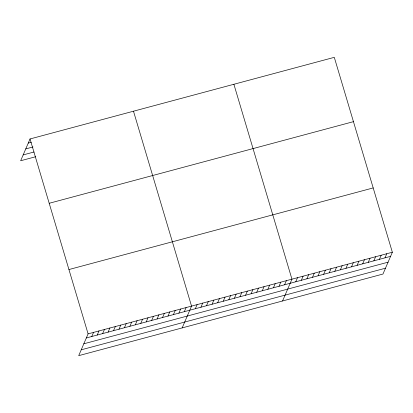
<?xml version="1.0" encoding="UTF-8"?>
<svg xmlns="http://www.w3.org/2000/svg" width="413" height="413" viewBox="0 0 413 413"><rect width="100%" height="100%" fill="white"/><g stroke="black" fill="none" stroke-linecap="round" stroke-linejoin="round"><path stroke-width="0.62" d="M30.035 138.959L88.093 333.859L78.707 355.66L382.965 274.041L392.35 252.24L334.293 57.34L30.035 138.959L20.65 160.76L35.776 156.703M91.774 336.502L93.539 332.398M97.215 335.041L98.986 330.942M102.661 333.58L104.427 329.481M108.108 332.119L109.873 328.02M113.549 330.658L115.32 326.559M118.996 329.197L120.761 325.098M124.442 327.736L126.208 323.637M129.883 326.275L131.649 322.176M135.33 324.819L137.095 320.715M140.776 323.358L142.542 319.254M146.217 321.897L147.983 317.793M151.664 320.436L153.429 316.332M157.105 318.975L158.876 314.871M162.552 317.514L164.317 313.415M167.998 316.053L169.764 311.954M173.439 314.592L175.21 310.493M178.886 313.131L180.651 309.032M184.332 311.67L186.098 307.571M182.154 327.907L191.539 306.11L133.487 111.211M195.354 308.712L197.12 304.613M200.93 307.22L202.695 303.116M206.51 305.723L208.276 301.619M212.086 304.226L213.851 300.127M217.666 302.729L219.432 298.63M223.242 301.232L225.008 297.133M228.823 299.735L230.588 295.636M234.398 298.243L236.164 294.139M239.979 296.746L241.744 292.641M245.554 295.249L247.32 291.144M251.135 293.751L252.901 289.652M256.71 292.254L258.476 288.155M262.291 290.757L264.057 286.658M267.867 289.26L269.632 285.161M273.447 287.768L275.213 283.664M279.023 286.271L280.788 282.167M284.603 284.774L286.369 280.67M282.559 300.974L291.945 279.178L233.887 84.278M295.76 281.78L297.525 277.681M301.335 280.282L303.101 276.183M306.916 278.785L308.681 274.686M312.491 277.293L314.257 273.189M318.072 275.796L319.838 271.692M323.647 274.299L325.413 270.195M329.228 272.802L330.994 268.703M334.804 271.305L336.569 267.206M340.379 269.808L342.15 265.709M345.96 268.316L347.725 264.212M351.535 266.819L353.306 262.714M357.116 265.322L358.882 261.217M362.691 263.824L364.462 259.725M368.272 262.327L370.038 258.228M373.848 260.83L375.618 256.731M379.428 259.333L381.194 255.234M385.004 257.841L386.774 253.737M28.27 143.063L31.295 142.253M25.756 148.902L33.014 146.956M23.164 154.921L34.052 151.999M49.199 203.279L353.451 121.659M68.935 269.544L373.192 187.925M88.093 333.859L392.35 252.24M86.327 337.963L390.584 256.344M83.813 343.802L388.07 262.183M81.222 349.816L385.479 268.197"/></g></svg>
